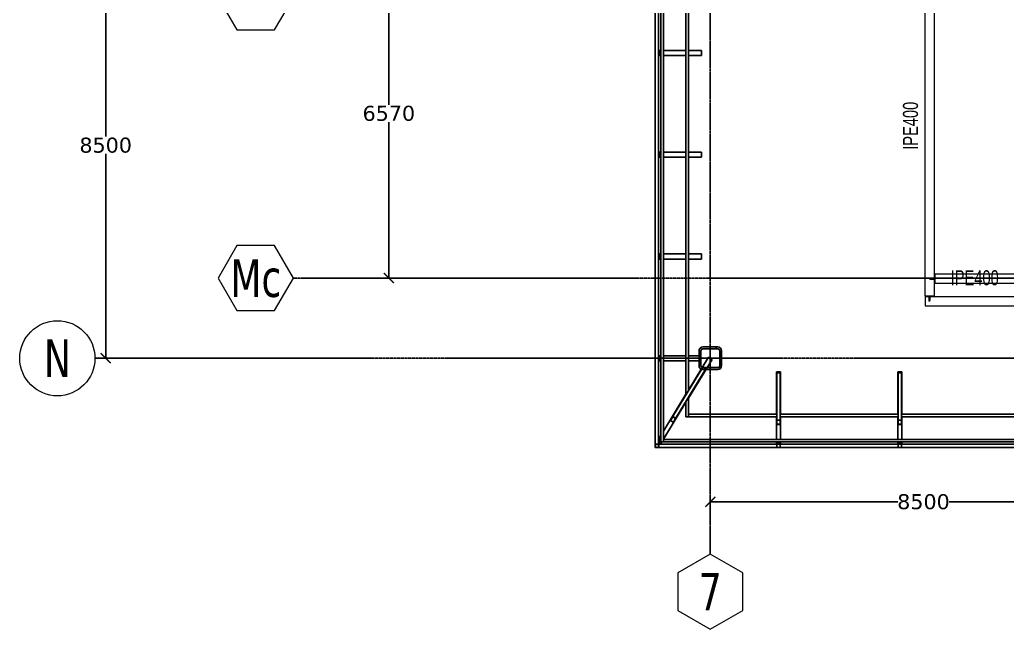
# Model space of a CAD drawing. Header units: millimetres. Extents: x -13767 to 81767, y -11242 to 31862.
# Drawn here: x -13767 to 5920, y -5407 to 6755 of the extents above; entities that cross this region are included whole.
import ezdxf
from ezdxf.enums import TextEntityAlignment as Align

# ---------------------------------------------------------------- set-up
doc = ezdxf.new("R2010")
doc.units = ezdxf.units.MM
doc.header["$LTSCALE"] = 0.95
doc.linetypes.add('DXK_LINE_DOT3', pattern=[5.9187, 2.979, -0.9799, 0.9799, -0.9799])
for name, color, linetype, lineweight in [('0-1', 250, 'Continuous', 5), ('E_B_PLACA-1', 10, 'Continuous', 25), ('E_B_PLACA-2', 31, 'Continuous', 25), ('E_COLUMNAS-1', 31, 'Continuous', 25), ('E_COLUMNAS-2', 1, 'Continuous', 25), ('E_COLUMNAS-4', 1, 'Continuous', 35), ('E_TEXTO', 3, 'Continuous', 9), ('E_VIGAS-1', 6, 'Continuous', 25), ('E_VIGAS-2', 10, 'Continuous', 25), ('HCB_EJES', 1, 'DXK_LINE_DOT3', 9), ('HCB_VIGAS', 4, 'Continuous', 15), ('S-COLS-HDLN-2', 1, 'Continuous', 9)]:
    doc.layers.add(name, color=color, linetype=linetype, lineweight=lineweight)
for name, color, linetype in [('COTAS', 8, 'Continuous'), ('HCB-EJES', 1, 'Continuous'), ('HCB-ROTULOS', 2, 'Continuous'), ('P-PLATINA', 6, 'Continuous')]:
    doc.layers.add(name, color=color, linetype=linetype)
doc.styles.add('Arial Narrow_2', font='', dxfattribs={"width": 0.85, "height": 0.3})
doc.styles.add('VERDANA', font='verdana.ttf')
doc.styles.get('Arial Narrow_2').set_extended_font_data('Arial Narrow')
doc.dimstyles.new('1.125', dxfattribs={"dimscale": 0, "dimtxt": 300, "dimasz": 200, "dimexe": 4, "dimexo": 4, "dimgap": 15, "dimtad": 0, "dimdec": 0, "dimzin": 4, "dimdsep": 46, "dimtxsty": 'VERDANA', "dimblk": 'ARCHTICK', "dimcen": -10, "dimclrd": 256, "dimclrt": 3, "dimadec": 0, "dimazin": 0, "dimtfac": 1, "dimtdec": 0, "dimtmove": 2, "dimatfit": 0, "dimldrblk": 'OBLIQUE', "dimfxl": 0.05, "dimtolj": 1, "dimtzin": 0, "dimarcsym": 0})

# ---------------------------------------------------------------- blocks, each defined once
blk = doc.blocks.new('EST_SFM_VIGA-METALICA-SECCION-C - EST_SFM_VIGA-METALICA-UPN160-1608507-_26_00m_N_E_-NIVEL-7 DOC')
at = {"layer": 'E_VIGAS-1'}
for p, q in [((-14.399, -0.016), (-14.399, 0.047)), ((-14.396, 0.047), (-14.399, 0.047)), ((14.528, 0.047), (-14.394, 0.047)), ((14.532, 0.047), (14.529, 0.047)), ((14.532, 0.047), (14.532, -0.016)), ((-14.399, -0.018), (14.532, -0.018))]:
    blk.add_line(p, q, dxfattribs=at)
blk = doc.blocks.new('EST_SFM_VIGA-METALICA-SECCION-C - EST_SFM_VIGA-METALICA-UPN100-1529678-_26_00m_N_E_-NIVEL-7 DOC')
at = {"layer": 'E_VIGAS-2'}
for p, q in [((-13.943, -0.032), (-13.943, 0.018)), ((-13.556, 0.018), (-13.943, 0.018)), ((13.374, 0.018), (-13.422, 0.018)), ((13.894, 0.018), (13.507, 0.018)), ((13.894, 0.018), (13.894, -0.032)), ((-13.942, -0.032), (-13.638, -0.032)), ((-13.504, -0.032), (13.456, -0.032)), ((13.589, -0.032), (13.893, -0.032))]:
    blk.add_line(p, q, dxfattribs=at)
blk = doc.blocks.new('EST_SFM_VIGA-METALICA-SECCION-C - EST_SFM_VIGA-METALICA-UPN100-1527742-_26_00m_N_E_-NIVEL-7 DOC')
at = {"layer": 'E_VIGAS-2'}
for p, q in [((-34.827, -0.032), (-34.827, 0.018)), ((-33.066, 0.018), (-34.827, 0.018)), ((-30.646, 0.018), (-32.997, 0.018)), ((29.794, 0.018), (-30.577, 0.018)), ((-34.827, -0.032), (-33.066, -0.032)), ((-32.997, -0.032), (-30.646, -0.032)), ((-30.577, -0.032), (29.794, -0.032))]:
    blk.add_line(p, q, dxfattribs=at)
blk = doc.blocks.new('EST_SFM_VIGA-METALICA-SECCION-C - EST_SFM_VIGA-METALICA-UPN100-1527772-_26_00m_N_E_-NIVEL-7 DOC')
at = {"layer": 'E_VIGAS-2'}
for p, q in [((-34.929, -0.018), (-34.929, 0.032)), ((34.942, 0.032), (-34.929, 0.032)), ((-34.929, -0.018), (34.942, -0.018))]:
    blk.add_line(p, q, dxfattribs=at)
blk = doc.blocks.new('EST_SFM_VIGA-METALICA-SECCION-C - EST_SFM_VIGA-METALICA-UPN160-1608463-_26_00m_N_E_-NIVEL-7 DOC')
at = {"layer": 'E_VIGAS-1'}
for p, q in [((-35.112, 0.047), (-35.178, 0.047)), ((-32.756, 0.047), (-35.11, 0.047)), ((-32.688, 0.047), (-32.755, 0.047)), ((-30.336, 0.047), (-32.687, 0.047)), ((-30.268, 0.047), (-30.335, 0.047)), ((30.104, 0.047), (-30.267, 0.047)), ((-35.18, -0.018), (-35.18, -0.012)), ((-35.18, -0.018), (-35.174, -0.018)), ((-35.116, -0.018), (-32.75, -0.018)), ((-32.692, -0.018), (-30.33, -0.018)), ((-30.272, -0.018), (30.11, -0.018))]:
    blk.add_line(p, q, dxfattribs=at)
blk = doc.blocks.new('EST_SCM_COLUMNA-METALICA-SECCION-CUADRADA - EST_SCM_COLUMNA-TUBULAR-CUADRADA_PTEØ_70x70 e_3mm-1610053-_26_00m_N_E_-NIVEL-7 DOC')
at = {"layer": 'E_COLUMNAS-1'}
for p, q in [((-0.035, -0.029), (-0.035, 0.029)), ((-0.032, 0.029), (-0.032, -0.029)), ((-0.029, 0.035), (0.029, 0.035)), ((0.029, 0.032), (-0.029, 0.032)), ((0.032, -0.029), (0.032, 0.029)), ((0.035, 0.029), (0.035, -0.029)), ((-0.029, -0.032), (0.029, -0.032)), ((0.029, -0.035), (-0.029, -0.035))]:
    blk.add_line(p, q, dxfattribs=at)
for centre, radius, start, end in [((-0.029, 0.029), 0.006, 90, 180), ((-0.029, 0.029), 0.006, 90, 180), ((-0.029, 0.029), 0.003, 90, 180), ((-0.029, 0.029), 0.003, 90, 180), ((0.029, 0.029), 0.006, 0, 90), ((0.029, 0.029), 0.006, 0, 90), ((0.029, 0.029), 0.003, 0, 90), ((0.029, 0.029), 0.003, 0, 90), ((-0.029, -0.029), 0.006, 180, 270), ((-0.029, -0.029), 0.006, 180, 270), ((-0.029, -0.029), 0.003, 180, 270), ((-0.029, -0.029), 0.003, 180, 270), ((0.029, -0.029), 0.003, 270, 360), ((0.029, -0.029), 0.006, 270, 0), ((0.029, -0.029), 0.006, 270, 0), ((0.029, -0.029), 0.003, 270, 0)]:
    blk.add_arc(centre, radius, start, end, dxfattribs=at)
blk = doc.blocks.new('DCTIB_CNI_EST_MOD-1A-FAC_0001_rvt-1-_26_00m_N_E_-NIVEL-7 DOC')
at = {"layer": 'E_B_PLACA-1'}
for p, q in [((-75.147, 138.995), (-75.147, 167.83)), ((-74.597, 166.811), (-74.597, 140.014)), ((-74.597, 139.881), (-74.597, 139.545)), ((-74.597, 139.545), (-72.836, 139.545)), ((-72.768, 139.545), (-70.416, 139.545)), ((-70.348, 139.545), (-9.976, 139.545)), ((-5.177, 138.995), (-75.147, 138.995))]:
    blk.add_line(p, q, dxfattribs=at)
at = {"layer": 'E_B_PLACA-2'}
for p, q in [((-75.147, 167.83), (-75.147, 138.995)), ((-74.597, 140.014), (-74.597, 166.811)), ((-74.597, 139.545), (-74.597, 139.881)), ((-72.836, 139.545), (-74.597, 139.545)), ((-70.416, 139.545), (-72.768, 139.545)), ((-9.976, 139.545), (-70.348, 139.545)), ((-75.147, 138.995), (-5.177, 138.995))]:
    blk.add_line(p, q, dxfattribs=at)
at = {"layer": 'E_VIGAS-1'}
for p, q in [((-75.177, 146.804), (-75.195, 146.804)), ((-75.195, 146.757), (-75.181, 146.757)), ((-75.181, 146.752), (-75.195, 146.752)), ((-75.195, 146.704), (-75.177, 146.704)), ((-75.181, 146.757), (-75.176, 146.757)), ((-75.181, 146.757), (-75.176, 146.757)), ((-75.177, 146.757), (-75.181, 146.757)), ((-75.176, 146.752), (-75.181, 146.752)), ((-75.181, 146.752), (-75.177, 146.752)), ((-75.176, 146.752), (-75.181, 146.752)), ((-75.177, 146.767), (-75.177, 146.804)), ((-75.177, 146.804), (-75.175, 146.804)), ((-75.177, 146.704), (-75.177, 146.742)), ((-75.175, 146.704), (-75.177, 146.704)), ((-75.175, 146.704), (-75.175, 146.804)), ((-75.175, 146.804), (-75.147, 146.804)), ((-75.175, 146.804), (-75.175, 146.704)), ((-75.175, 146.704), (-75.147, 146.704)), ((-74.597, 146.804), (-74.337, 146.804)), ((-74.597, 146.704), (-74.337, 146.704)), ((-74.337, 146.804), (-74.337, 146.704)), ((-75.177, 144.774), (-75.195, 144.774)), ((-75.195, 144.726), (-75.181, 144.726)), ((-75.181, 144.721), (-75.195, 144.721)), ((-75.181, 144.726), (-75.176, 144.726)), ((-75.181, 144.726), (-75.176, 144.726)), ((-75.177, 144.726), (-75.181, 144.726)), ((-75.176, 144.721), (-75.181, 144.721)), ((-75.181, 144.721), (-75.177, 144.721)), ((-75.176, 144.721), (-75.181, 144.721)), ((-75.177, 144.774), (-75.175, 144.774)), ((-75.177, 144.736), (-75.177, 144.774)), ((-75.177, 144.674), (-75.177, 144.711)), ((-75.175, 144.674), (-75.175, 144.774)), ((-75.175, 144.774), (-75.175, 144.674)), ((-75.147, 144.774), (-75.175, 144.774)), ((-74.337, 144.774), (-74.597, 144.774)), ((-74.337, 144.774), (-74.337, 144.674)), ((-75.195, 144.674), (-75.177, 144.674)), ((-75.175, 144.674), (-75.177, 144.674)), ((-75.147, 144.674), (-75.175, 144.674)), ((-74.337, 144.674), (-74.597, 144.674)), ((-75.177, 142.743), (-75.195, 142.743)), ((-75.177, 142.706), (-75.177, 142.743)), ((-75.177, 142.743), (-75.175, 142.743)), ((-75.175, 142.643), (-75.175, 142.743)), ((-75.175, 142.743), (-75.147, 142.743)), ((-75.175, 142.743), (-75.175, 142.643)), ((-74.597, 142.743), (-74.338, 142.743)), ((-74.338, 142.743), (-74.338, 142.643)), ((-75.195, 142.696), (-75.181, 142.696)), ((-75.181, 142.69), (-75.195, 142.69)), ((-75.195, 142.643), (-75.177, 142.643)), ((-75.181, 142.696), (-75.176, 142.696)), ((-75.181, 142.696), (-75.176, 142.696)), ((-75.177, 142.696), (-75.181, 142.696)), ((-75.176, 142.69), (-75.181, 142.69)), ((-75.181, 142.69), (-75.177, 142.69)), ((-75.176, 142.69), (-75.181, 142.69)), ((-75.177, 142.643), (-75.177, 142.68)), ((-75.175, 142.643), (-75.177, 142.643)), ((-75.175, 142.643), (-75.147, 142.643)), ((-74.597, 142.643), (-74.338, 142.643)), ((-75.177, 140.712), (-75.195, 140.712)), ((-75.195, 140.665), (-75.181, 140.665)), ((-75.181, 140.66), (-75.195, 140.66)), ((-75.195, 140.612), (-75.177, 140.612)), ((-75.181, 140.665), (-75.176, 140.665)), ((-75.181, 140.665), (-75.176, 140.665)), ((-75.177, 140.665), (-75.181, 140.665)), ((-75.176, 140.66), (-75.181, 140.66)), ((-75.181, 140.66), (-75.177, 140.66)), ((-75.176, 140.66), (-75.181, 140.66)), ((-75.177, 140.712), (-75.175, 140.712)), ((-75.177, 140.675), (-75.177, 140.712)), ((-75.177, 140.612), (-75.177, 140.65)), ((-75.175, 140.612), (-75.177, 140.612)), ((-75.175, 140.612), (-75.175, 140.712)), ((-75.175, 140.712), (-75.175, 140.612)), ((-75.147, 140.712), (-75.175, 140.712)), ((-75.147, 140.612), (-75.175, 140.612)), ((-74.387, 140.712), (-74.597, 140.712)), ((-74.597, 140.027), (-74.197, 140.684)), ((-74.597, 139.869), (-74.127, 140.641)), ((-74.387, 140.612), (-74.597, 140.612)), ((-74.387, 140.712), (-74.387, 140.612)), ((-74.197, 140.684), (-74.127, 140.641)), ((-74.311, 140.486), (-74.913, 139.496)), ((-74.854, 139.46), (-74.251, 140.449)), ((-74.251, 140.454), (-74.306, 140.488)), ((-72.843, 140.392), (-72.815, 140.392)), ((-72.843, 140.391), (-72.761, 140.391)), ((-72.843, 139.545), (-72.843, 140.391)), ((-72.77, 140.371), (-72.834, 140.371)), ((-72.8, 140.392), (-72.805, 140.392)), ((-72.805, 140.391), (-72.805, 140.391)), ((-72.8, 140.391), (-72.8, 140.391)), ((-72.789, 140.392), (-72.761, 140.392)), ((-72.761, 139.545), (-72.761, 140.391)), ((-70.423, 140.391), (-70.341, 140.391)), ((-70.423, 139.545), (-70.423, 140.391)), ((-70.35, 140.373), (-70.414, 140.373)), ((-70.341, 139.545), (-70.341, 140.391)), ((-72.837, 140.367), (-72.837, 139.425)), ((-72.767, 139.425), (-72.767, 140.367)), ((-70.417, 140.37), (-70.417, 139.425)), ((-70.347, 139.425), (-70.347, 140.37)), ((-74.913, 139.496), (-74.957, 139.425)), ((-74.957, 139.42), (-74.902, 139.386)), ((-74.956, 139.424), (-74.912, 139.496)), ((-74.952, 139.431), (-74.956, 139.424)), ((-74.901, 139.388), (-74.956, 139.421)), ((-74.91, 139.499), (-74.912, 139.496)), ((-74.91, 139.497), (-74.855, 139.463)), ((-74.854, 139.465), (-74.909, 139.498)), ((-74.855, 139.461), (-74.899, 139.389)), ((-74.899, 139.389), (-74.894, 139.396)), ((-74.897, 139.388), (-74.854, 139.46)), ((-74.855, 139.461), (-74.853, 139.464)), ((-72.837, 139.425), (-72.837, 139.347)), ((-72.836, 139.428), (-72.836, 139.425)), ((-72.836, 139.347), (-72.836, 139.425)), ((-72.77, 139.429), (-72.834, 139.429)), ((-72.834, 139.427), (-72.77, 139.427)), ((-72.769, 139.425), (-72.769, 139.428)), ((-72.769, 139.425), (-72.769, 139.347)), ((-72.767, 139.347), (-72.767, 139.425)), ((-70.417, 139.425), (-70.417, 139.347)), ((-70.416, 139.428), (-70.416, 139.425)), ((-70.416, 139.347), (-70.416, 139.425)), ((-70.35, 139.429), (-70.414, 139.429)), ((-70.414, 139.427), (-70.35, 139.427)), ((-70.349, 139.425), (-70.349, 139.428)), ((-70.349, 139.425), (-70.349, 139.347)), ((-70.347, 139.347), (-70.347, 139.425)), ((-72.836, 139.354), (-72.836, 139.347)), ((-72.77, 139.345), (-72.834, 139.345)), ((-72.834, 139.343), (-72.77, 139.343)), ((-72.769, 139.347), (-72.769, 139.354)), ((-70.416, 139.354), (-70.416, 139.347)), ((-70.35, 139.345), (-70.414, 139.345)), ((-70.414, 139.343), (-70.35, 139.343)), ((-70.349, 139.347), (-70.349, 139.354)), ((-75.181, 138.994), (-75.178, 138.999)), ((-75.176, 139.023), (-75.176, 139.076)), ((-75.175, 139.078), (-75.147, 139.124)), ((-75.175, 138.967), (-75.175, 139.078)), ((-75.175, 139.078), (-75.175, 138.967)), ((-75.147, 138.967), (-75.13, 138.995)), ((-72.843, 138.967), (-72.843, 138.995)), ((-72.761, 138.967), (-72.761, 138.995)), ((-70.423, 138.967), (-70.423, 138.995)), ((-70.341, 138.967), (-70.341, 138.995)), ((-75.178, 138.99), (-75.181, 138.984)), ((-75.176, 138.966), (-75.176, 138.972)), ((-75.176, 138.972), (-75.176, 138.966)), ((-75.147, 138.966), (-75.176, 138.966)), ((-75.175, 138.967), (-75.147, 138.967)), ((-72.761, 138.967), (-72.843, 138.967)), ((-72.843, 138.966), (-72.843, 138.967)), ((-72.843, 138.967), (-72.761, 138.967)), ((-72.843, 138.966), (-72.815, 138.966)), ((-72.815, 138.966), (-72.843, 138.966)), ((-72.805, 138.961), (-72.805, 138.966)), ((-72.805, 138.952), (-72.805, 138.961)), ((-72.805, 138.947), (-72.805, 138.949)), ((-72.8, 138.966), (-72.8, 138.961)), ((-72.8, 138.961), (-72.8, 138.952)), ((-72.8, 138.949), (-72.8, 138.947)), ((-72.761, 138.966), (-72.789, 138.966)), ((-72.789, 138.966), (-72.761, 138.966)), ((-72.761, 138.967), (-72.761, 138.966)), ((-70.423, 138.966), (-70.423, 138.967)), ((-70.423, 138.967), (-70.341, 138.967)), ((-70.395, 138.966), (-70.423, 138.966)), ((-70.385, 138.961), (-70.385, 138.966)), ((-70.385, 138.952), (-70.385, 138.961)), ((-70.385, 138.947), (-70.385, 138.949)), ((-70.38, 138.966), (-70.38, 138.961)), ((-70.38, 138.961), (-70.38, 138.952)), ((-70.38, 138.949), (-70.38, 138.947)), ((-70.341, 138.966), (-70.369, 138.966)), ((-70.341, 138.967), (-70.341, 138.966))]:
    blk.add_line(p, q, dxfattribs=at)
at = {"layer": 'E_VIGAS-1', "flags": 128}
for points in [[(-74.306, 140.488), (-74.307, 140.488), (-74.307, 140.488), (-74.308, 140.488), (-74.309, 140.488), (-74.309, 140.487), (-74.31, 140.487), (-74.311, 140.486)], [(-74.251, 140.449), (-74.25, 140.45), (-74.25, 140.451), (-74.25, 140.452), (-74.25, 140.453), (-74.25, 140.453), (-74.251, 140.454), (-74.251, 140.454)], [(-72.837, 140.367), (-72.837, 140.368), (-72.837, 140.369), (-72.836, 140.369), (-72.836, 140.37), (-72.835, 140.37), (-72.835, 140.371), (-72.834, 140.371)], [(-72.77, 140.371), (-72.769, 140.371), (-72.769, 140.37), (-72.768, 140.37), (-72.768, 140.369), (-72.767, 140.369), (-72.767, 140.368), (-72.767, 140.367)], [(-70.417, 140.37), (-70.417, 140.37), (-70.417, 140.371), (-70.416, 140.372), (-70.416, 140.372), (-70.415, 140.373), (-70.415, 140.373), (-70.414, 140.373)], [(-70.35, 140.373), (-70.349, 140.373), (-70.349, 140.373), (-70.348, 140.372), (-70.348, 140.372), (-70.347, 140.371), (-70.347, 140.37), (-70.347, 140.37)], [(-74.957, 139.425), (-74.958, 139.424), (-74.958, 139.423), (-74.958, 139.422), (-74.958, 139.421), (-74.958, 139.421), (-74.957, 139.42), (-74.957, 139.42)], [(-74.956, 139.421), (-74.956, 139.422), (-74.956, 139.422), (-74.956, 139.422), (-74.956, 139.423), (-74.956, 139.423), (-74.956, 139.423), (-74.956, 139.424)], [(-74.909, 139.498), (-74.909, 139.499), (-74.91, 139.499), (-74.911, 139.499), (-74.912, 139.498), (-74.912, 139.498), (-74.913, 139.497), (-74.913, 139.496)], [(-74.912, 139.496), (-74.912, 139.496), (-74.911, 139.496), (-74.911, 139.497), (-74.911, 139.497), (-74.91, 139.497), (-74.91, 139.497), (-74.91, 139.497)], [(-74.902, 139.386), (-74.901, 139.386), (-74.901, 139.386), (-74.9, 139.386), (-74.899, 139.386), (-74.899, 139.387), (-74.898, 139.387), (-74.897, 139.388)], [(-74.899, 139.389), (-74.899, 139.389), (-74.899, 139.388), (-74.899, 139.388), (-74.9, 139.388), (-74.9, 139.388), (-74.9, 139.388), (-74.901, 139.388), (-74.901, 139.388)], [(-74.855, 139.463), (-74.855, 139.463), (-74.855, 139.463), (-74.855, 139.462), (-74.854, 139.462), (-74.855, 139.462), (-74.855, 139.461), (-74.855, 139.461)], [(-74.854, 139.46), (-74.853, 139.461), (-74.853, 139.462), (-74.853, 139.462), (-74.853, 139.463), (-74.853, 139.464), (-74.854, 139.465), (-74.854, 139.465)], [(-72.834, 139.429), (-72.835, 139.429), (-72.835, 139.428), (-72.836, 139.428), (-72.836, 139.427), (-72.837, 139.427), (-72.837, 139.426), (-72.837, 139.425)], [(-72.836, 139.425), (-72.836, 139.425), (-72.835, 139.426), (-72.835, 139.426), (-72.835, 139.426), (-72.835, 139.427), (-72.834, 139.427), (-72.834, 139.427)], [(-72.767, 139.425), (-72.767, 139.426), (-72.767, 139.427), (-72.768, 139.427), (-72.768, 139.428), (-72.769, 139.428), (-72.769, 139.429), (-72.77, 139.429)], [(-72.77, 139.427), (-72.77, 139.427), (-72.769, 139.427), (-72.769, 139.426), (-72.769, 139.426), (-72.769, 139.426), (-72.769, 139.425), (-72.769, 139.425)], [(-70.414, 139.429), (-70.415, 139.429), (-70.415, 139.428), (-70.416, 139.428), (-70.416, 139.427), (-70.417, 139.427), (-70.417, 139.426), (-70.417, 139.425)], [(-70.416, 139.425), (-70.416, 139.425), (-70.415, 139.426), (-70.415, 139.426), (-70.415, 139.426), (-70.415, 139.427), (-70.414, 139.427), (-70.414, 139.427)], [(-70.347, 139.425), (-70.347, 139.426), (-70.347, 139.427), (-70.348, 139.427), (-70.348, 139.428), (-70.349, 139.428), (-70.349, 139.429), (-70.35, 139.429)], [(-70.35, 139.427), (-70.35, 139.427), (-70.349, 139.427), (-70.349, 139.426), (-70.349, 139.426), (-70.349, 139.426), (-70.349, 139.425), (-70.349, 139.425)], [(-72.837, 139.347), (-72.837, 139.346), (-72.837, 139.345), (-72.836, 139.345), (-72.836, 139.344), (-72.835, 139.344), (-72.835, 139.343), (-72.834, 139.343)], [(-72.834, 139.345), (-72.834, 139.345), (-72.835, 139.345), (-72.835, 139.346), (-72.835, 139.346), (-72.835, 139.346), (-72.836, 139.347), (-72.836, 139.347)], [(-72.77, 139.343), (-72.769, 139.343), (-72.769, 139.344), (-72.768, 139.344), (-72.768, 139.345), (-72.767, 139.345), (-72.767, 139.346), (-72.767, 139.347)], [(-72.769, 139.347), (-72.769, 139.347), (-72.769, 139.346), (-72.769, 139.346), (-72.769, 139.346), (-72.769, 139.345), (-72.77, 139.345), (-72.77, 139.345)], [(-70.417, 139.347), (-70.417, 139.346), (-70.417, 139.345), (-70.416, 139.345), (-70.416, 139.344), (-70.415, 139.344), (-70.415, 139.343), (-70.414, 139.343)], [(-70.414, 139.345), (-70.414, 139.345), (-70.415, 139.345), (-70.415, 139.346), (-70.415, 139.346), (-70.415, 139.346), (-70.416, 139.347), (-70.416, 139.347)], [(-70.35, 139.343), (-70.349, 139.343), (-70.349, 139.344), (-70.348, 139.344), (-70.348, 139.345), (-70.347, 139.345), (-70.347, 139.346), (-70.347, 139.347)], [(-70.349, 139.347), (-70.349, 139.347), (-70.349, 139.346), (-70.349, 139.346), (-70.349, 139.346), (-70.349, 139.345), (-70.35, 139.345), (-70.35, 139.345)], [(-75.195, 138.971), (-75.191, 138.978), (-75.186, 138.987), (-75.181, 138.994)], [(-75.176, 139.076), (-75.176, 139.077), (-75.175, 139.078)], [(-75.181, 138.984), (-75.186, 138.977), (-75.191, 138.968), (-75.195, 138.961)], [(-75.147, 138.967), (-75.147, 138.967), (-75.147, 138.966)]]:
    blk.add_lwpolyline(points, dxfattribs=at)
at = {"layer": 'E_VIGAS-1'}
for centre, start_param, end_param in [((-72.815, 140.391), 0, 1.570796), ((-72.815, 140.391), 4.974188, 5.497787), ((-72.815, 140.391), 6.021386, 6.283185), ((-72.789, 140.391), 1.570796, 3.141593), ((-72.789, 140.391), 3.141593, 3.403392), ((-72.789, 140.391), 3.926991, 4.45059)]:
    blk.add_ellipse(centre, major_axis=(0.0107, 0), ratio=0.002301, start_param=start_param, end_param=end_param, dxfattribs=at)
for points, knots in [([(-75.181, 146.757), (-75.181, 146.757), (-75.18, 146.757), (-75.179, 146.758), (-75.178, 146.759), (-75.177, 146.76), (-75.177, 146.762), (-75.177, 146.763), (-75.177, 146.764), (-75.177, 146.766), (-75.177, 146.767)], [0, 0, 0, 0, 0.142857, 0.285714, 0.428571, 0.571429, 0.678571, 0.732143, 0.785714, 1, 1, 1, 1]), ([(-75.177, 146.742), (-75.177, 146.742), (-75.177, 146.744), (-75.177, 146.746), (-75.177, 146.748), (-75.178, 146.75), (-75.179, 146.751), (-75.181, 146.752), (-75.181, 146.752)], [0, 0, 0, 0, 0.142857, 0.285714, 0.428571, 0.571429, 0.785714, 1, 1, 1, 1]), ([(-75.181, 144.726), (-75.181, 144.726), (-75.18, 144.727), (-75.179, 144.727), (-75.178, 144.728), (-75.177, 144.73), (-75.177, 144.731), (-75.177, 144.732), (-75.177, 144.734), (-75.177, 144.735), (-75.177, 144.736)], [0, 0, 0, 0, 0.142857, 0.285714, 0.428571, 0.571429, 0.678571, 0.732143, 0.785714, 1, 1, 1, 1]), ([(-75.177, 144.711), (-75.177, 144.712), (-75.177, 144.713), (-75.177, 144.716), (-75.177, 144.718), (-75.178, 144.719), (-75.179, 144.721), (-75.181, 144.721), (-75.181, 144.721)], [0, 0, 0, 0, 0.142857, 0.285714, 0.428571, 0.571429, 0.785714, 1, 1, 1, 1]), ([(-75.181, 142.696), (-75.181, 142.696), (-75.18, 142.696), (-75.179, 142.697), (-75.178, 142.698), (-75.177, 142.699), (-75.177, 142.7), (-75.177, 142.701), (-75.177, 142.703), (-75.177, 142.704), (-75.177, 142.706)], [0, 0, 0, 0, 0.142857, 0.285714, 0.428571, 0.571429, 0.678571, 0.732143, 0.785714, 1, 1, 1, 1]), ([(-75.177, 142.68), (-75.177, 142.681), (-75.177, 142.683), (-75.177, 142.685), (-75.177, 142.687), (-75.178, 142.689), (-75.179, 142.69), (-75.181, 142.69), (-75.181, 142.69)], [0, 0, 0, 0, 0.142857, 0.285714, 0.428571, 0.571429, 0.785714, 1, 1, 1, 1]), ([(-75.181, 140.665), (-75.181, 140.665), (-75.18, 140.665), (-75.179, 140.666), (-75.178, 140.667), (-75.177, 140.668), (-75.177, 140.67), (-75.177, 140.671), (-75.177, 140.672), (-75.177, 140.674), (-75.177, 140.675)], [0, 0, 0, 0, 0.142857, 0.285714, 0.428571, 0.571429, 0.678571, 0.732143, 0.785714, 1, 1, 1, 1]), ([(-75.177, 140.65), (-75.177, 140.651), (-75.177, 140.652), (-75.177, 140.654), (-75.177, 140.656), (-75.178, 140.658), (-75.179, 140.659), (-75.181, 140.66), (-75.181, 140.66)], [0, 0, 0, 0, 0.142857, 0.285714, 0.428571, 0.571429, 0.785714, 1, 1, 1, 1]), ([(-75.181, 138.994), (-75.18, 138.996), (-75.178, 139.001), (-75.177, 139.009), (-75.176, 139.016), (-75.176, 139.021), (-75.176, 139.023)], [0, 0, 0, 0, 0.285714, 0.571429, 0.785714, 1, 1, 1, 1]), ([(-75.176, 138.972), (-75.176, 138.973), (-75.176, 138.975), (-75.176, 138.977), (-75.176, 138.978), (-75.176, 138.979), (-75.177, 138.98), (-75.177, 138.98), (-75.177, 138.981), (-75.177, 138.982), (-75.177, 138.982), (-75.177, 138.982), (-75.177, 138.982), (-75.177, 138.982), (-75.177, 138.983), (-75.177, 138.984), (-75.177, 138.984), (-75.177, 138.985), (-75.177, 138.985), (-75.177, 138.985), (-75.177, 138.985), (-75.177, 138.985), (-75.178, 138.986), (-75.178, 138.986), (-75.178, 138.987), (-75.178, 138.987), (-75.179, 138.987), (-75.179, 138.987), (-75.179, 138.987), (-75.18, 138.987), (-75.18, 138.986), (-75.181, 138.986), (-75.181, 138.985), (-75.181, 138.984)], [0, 0, 0, 0, 0.142857, 0.214286, 0.25, 0.285714, 0.321429, 0.357143, 0.392857, 0.410714, 0.419643, 0.428571, 0.4375, 0.446429, 0.464286, 0.5, 0.535714, 0.553571, 0.5625, 0.571429, 0.580357, 0.589286, 0.607143, 0.642857, 0.678571, 0.714286, 0.75, 0.785714, 0.821429, 0.839286, 0.857143, 0.928571, 1, 1, 1, 1]), ([(-75.181, 138.984), (-75.181, 138.985), (-75.181, 138.986), (-75.18, 138.986), (-75.18, 138.987), (-75.179, 138.987), (-75.179, 138.987), (-75.179, 138.987), (-75.178, 138.987), (-75.178, 138.987)], [0, 0, 0, 0, 0.0714286, 0.1428571, 0.1607143, 0.1785714, 0.2142857, 0.25, 0.2857143, 0.2857143, 0.2857143, 0.2857143]), ([(-75.177, 138.982), (-75.177, 138.982), (-75.177, 138.982), (-75.177, 138.982), (-75.177, 138.981), (-75.177, 138.98), (-75.177, 138.98), (-75.176, 138.979), (-75.176, 138.978), (-75.176, 138.977), (-75.176, 138.975), (-75.176, 138.973), (-75.176, 138.972)], [0.5714286, 0.5714286, 0.5714286, 0.5714286, 0.5803571, 0.5892857, 0.6071429, 0.6428571, 0.6785714, 0.7142857, 0.75, 0.7857143, 0.8571429, 1, 1, 1, 1]), ([(-72.815, 138.966), (-72.814, 138.966), (-72.813, 138.966), (-72.81, 138.966), (-72.808, 138.965), (-72.806, 138.964), (-72.805, 138.963), (-72.805, 138.962), (-72.805, 138.961)], [0, 0, 0, 0, 0.142857, 0.285714, 0.428571, 0.571429, 0.785714, 1, 1, 1, 1]), ([(-72.805, 138.961), (-72.805, 138.962), (-72.805, 138.963), (-72.807, 138.965), (-72.808, 138.965), (-72.81, 138.966), (-72.811, 138.966), (-72.812, 138.966), (-72.814, 138.966), (-72.815, 138.966)], [0, 0, 0, 0, 0.285714, 0.428571, 0.571429, 0.678571, 0.732143, 0.785714, 1, 1, 1, 1]), ([(-72.79, 138.966), (-72.791, 138.966), (-72.792, 138.966), (-72.794, 138.966), (-72.796, 138.965), (-72.798, 138.965), (-72.799, 138.963), (-72.8, 138.962), (-72.8, 138.961)], [0.0727388, 0.0727388, 0.0727388, 0.0727388, 0.1428571, 0.2857143, 0.4285714, 0.5714286, 0.7857143, 1, 1, 1, 1]), ([(-72.8, 138.961), (-72.8, 138.962), (-72.799, 138.963), (-72.798, 138.965), (-72.796, 138.965), (-72.795, 138.966), (-72.794, 138.966), (-72.792, 138.966), (-72.79, 138.966), (-72.789, 138.966)], [0, 0, 0, 0, 0.285714, 0.428571, 0.571429, 0.678571, 0.732143, 0.785714, 1, 1, 1, 1]), ([(-70.395, 138.966), (-70.394, 138.966), (-70.393, 138.966), (-70.39, 138.966), (-70.388, 138.965), (-70.386, 138.964), (-70.385, 138.963), (-70.385, 138.962), (-70.385, 138.961)], [0, 0, 0, 0, 0.142857, 0.285714, 0.428571, 0.571429, 0.785714, 1, 1, 1, 1]), ([(-70.385, 138.961), (-70.385, 138.962), (-70.385, 138.963), (-70.387, 138.965), (-70.388, 138.965), (-70.39, 138.966), (-70.391, 138.966), (-70.392, 138.966), (-70.394, 138.966), (-70.395, 138.966)], [0, 0, 0, 0, 0.285714, 0.428571, 0.571429, 0.678571, 0.732143, 0.785714, 1, 1, 1, 1]), ([(-70.369, 138.966), (-70.37, 138.966), (-70.371, 138.966), (-70.374, 138.966), (-70.376, 138.965), (-70.378, 138.964), (-70.379, 138.963), (-70.38, 138.962), (-70.38, 138.961)], [0, 0, 0, 0, 0.142857, 0.285714, 0.428571, 0.571429, 0.785714, 1, 1, 1, 1]), ([(-70.38, 138.961), (-70.38, 138.962), (-70.379, 138.963), (-70.378, 138.965), (-70.376, 138.965), (-70.375, 138.966), (-70.374, 138.966), (-70.372, 138.966), (-70.37, 138.966), (-70.369, 138.966)], [0, 0, 0, 0, 0.285714, 0.428571, 0.571429, 0.678571, 0.732143, 0.785714, 1, 1, 1, 1])]:
    blk.add_open_spline(points, degree=3, knots=knots, dxfattribs=at)
for points in [[(-75.178, 139.001), (-75.179, 139), (-75.18, 138.997), (-75.181, 138.995), (-75.181, 138.994)], [(-75.176, 139.023), (-75.176, 139.021), (-75.176, 139.018), (-75.177, 139.014), (-75.177, 139.011), (-75.177, 139.009)], [(-75.175, 138.967), (-75.175, 138.967), (-75.176, 138.967), (-75.176, 138.966), (-75.176, 138.966)]]:
    blk.add_open_spline(points, degree=3, dxfattribs=at)
at = {"layer": 'E_VIGAS-2'}
for p, q in [((-75.147, 167.83), (-75.147, 138.995)), ((-75.097, 138.995), (-75.097, 167.83)), ((-75.097, 146.804), (-74.647, 146.804)), ((-75.097, 146.704), (-74.647, 146.704)), ((-74.647, 144.774), (-75.097, 144.774)), ((-74.647, 144.674), (-75.097, 144.674)), ((-75.097, 142.743), (-74.647, 142.743)), ((-75.097, 142.643), (-74.647, 142.643)), ((-74.647, 140.712), (-75.097, 140.712)), ((-74.647, 140.612), (-75.097, 140.612)), ((-75.097, 139.206), (-74.647, 139.944)), ((-75.097, 139.048), (-74.647, 139.787)), ((-72.843, 139.045), (-72.843, 139.495)), ((-72.761, 139.045), (-72.761, 139.495)), ((-70.423, 139.045), (-70.423, 139.495)), ((-70.341, 139.045), (-70.341, 139.495)), ((-75.097, 138.995), (-75.147, 138.995))]:
    blk.add_line(p, q, dxfattribs=at)
at = {"layer": 'E_COLUMNAS-1'}
for p in [(-75.225, 138.917), (-72.802, 138.917), (-70.382, 138.917)]:
    blk.add_blockref('EST_SCM_COLUMNA-METALICA-SECCION-CUADRADA - EST_SCM_COLUMNA-TUBULAR-CUADRADA_PTEØ_70x70 e_3mm-1610053-_26_00m_N_E_-NIVEL-7 DOC', p, dxfattribs=at)
at = {"layer": 'E_VIGAS-1'}
for name, p, rotation in [('EST_SFM_VIGA-METALICA-SECCION-C - EST_SFM_VIGA-METALICA-UPN160-1608507-_26_00m_N_E_-NIVEL-7 DOC', (-75.242, 153.479), 270), ('EST_SFM_VIGA-METALICA-SECCION-C - EST_SFM_VIGA-METALICA-UPN100-1529678-_26_00m_N_E_-NIVEL-7 DOC', (-74.615, 153.388), 270.0000000000001)]:
    blk.add_blockref(name, p, dxfattribs=dict(at, rotation=rotation))
for name, p in [('EST_SFM_VIGA-METALICA-SECCION-C - EST_SFM_VIGA-METALICA-UPN100-1527742-_26_00m_N_E_-NIVEL-7 DOC', (-39.77, 139.527)), ('EST_SFM_VIGA-METALICA-SECCION-C - EST_SFM_VIGA-METALICA-UPN100-1527772-_26_00m_N_E_-NIVEL-7 DOC', (-40.169, 139.013)), ('EST_SFM_VIGA-METALICA-SECCION-C - EST_SFM_VIGA-METALICA-UPN160-1608463-_26_00m_N_E_-NIVEL-7 DOC', (-40.081, 138.9))]:
    blk.add_blockref(name, p, dxfattribs=at)
blk = doc.blocks.new('EST_SCM_COLUMNA-METALICA-SECCION-CUADRADA - EST_SCM_COLUMNA-TUBULAR-CUADRADA_ARMADA_450X450X38-2810452-_26_00m_N_E_-NIVEL-7 DOC')
at = {"layer": 'S-COLS-HDLN-2'}
h = blk.add_hatch(dxfattribs=at)
h.set_pattern_fill('FP_9', color=256, style=0, pattern_type=2)
h.set_pattern_definition([(135, (74.162, -140.662), (-0.15909903, -0.15909903), [])])
h.paths.add_polyline_path([(0.012, -0.225), (0.149, -0.225), (0.178, -0.219), (0.203, -0.203), (0.219, -0.178), (0.225, -0.149), (0.225, 0.149), (0.219, 0.178), (0.203, 0.203), (0.178, 0.219), (0.149, 0.225), (-0.149, 0.225), (-0.178, 0.219), (-0.203, 0.203), (-0.219, 0.178), (-0.225, 0.149), (-0.225, -0.149), (-0.219, -0.178), (-0.203, -0.203), (-0.178, -0.219), (-0.149, -0.225), (0.008, -0.225)])
h.paths.add_polyline_path([(0.012, -0.187), (-0.149, -0.187), (-0.168, -0.182), (-0.182, -0.168), (-0.187, -0.149), (-0.187, 0.149), (-0.182, 0.168), (-0.168, 0.182), (-0.149, 0.187), (0.149, 0.187), (0.168, 0.182), (0.182, 0.168), (0.187, 0.149), (0.187, -0.149), (0.182, -0.168), (0.168, -0.182), (0.149, -0.187)])
at = {"layer": 'E_COLUMNAS-2'}
for p, q in [((0.149, 0.225), (-0.149, 0.225)), ((-0.225, 0.149), (-0.225, -0.149)), ((-0.187, -0.149), (-0.187, 0.149)), ((-0.149, 0.187), (0.149, 0.187)), ((0.187, 0.149), (0.187, -0.149)), ((0.225, -0.149), (0.225, 0.149)), ((0.149, -0.187), (-0.149, -0.187)), ((-0.149, -0.225), (0.149, -0.225))]:
    blk.add_line(p, q, dxfattribs=at)
for centre, radius, start, end in [((-0.149, 0.149), 0.076, 90, 180), ((0.149, 0.149), 0.076, 360, 90), ((-0.149, 0.149), 0.038, 90, 180), ((0.149, 0.149), 0.038, 0, 90), ((-0.149, -0.149), 0.076, 180, 270), ((-0.149, -0.149), 0.038, 180, 270), ((0.149, -0.149), 0.076, 270, 360), ((0.149, -0.149), 0.038, 270, 0)]:
    blk.add_arc(centre, radius, start, end, dxfattribs=at)
blk = doc.blocks.new('_ArchTick')
at = {"color": 0, "linetype": 'ByBlock', "const_width": 0.15}
blk.add_lwpolyline([(-0.5, -0.5), (0.5, 0.5)], dxfattribs=at)
blk = doc.blocks.new('*D76')
at = {"layer": 'COTAS', "lineweight": -2, "transparency": 16777216}
for p, q in [((-6409, 8170), (-6409, 5056)), ((-6409, 1600), (-6409, 4714))]:
    blk.add_line(p, q, dxfattribs=at)
at = {"layer": 'COTAS', "color": 0, "lineweight": -2, "transparency": 16777216}
blk.add_line((-5399, 1600), (-6413, 1600), dxfattribs=at)
at = {"layer": 'Defpoints', "color": 0, "transparency": 16777216}
for p in [(-6409, 8170), (-6409, 8170), (-5395, 1600)]:
    blk.add_point(p, dxfattribs=at)
at = {"layer": 'COTAS', "lineweight": -2, "transparency": 16777216, "xscale": 200, "yscale": 200, "zscale": 200}
for p, rotation in [((-6409, 8170), 90), ((-6409, 1600), 270)]:
    blk.add_blockref('_ArchTick', p, dxfattribs=dict(at, rotation=rotation))
at = {"layer": 'COTAS', "color": 3, "transparency": 16777216, "insert": (-6409, 4885), "char_height": 300, "attachment_point": 5, "rotation": 0.1, "style": 'VERDANA'}
blk.add_mtext('\\A1;6570', dxfattribs=at)
blk = doc.blocks.new('_Oblique')
at = {"color": 0, "linetype": 'ByBlock', "lineweight": -2}
blk.add_line((-0.5, -0.5), (0.5, 0.5), dxfattribs=at)
blk = doc.blocks.new('*D98')
at = {"layer": 'COTAS', "color": 0, "lineweight": -2, "transparency": 16777216}
for p, q in [((-11315, 8500), (-12058, 8500)), ((-11315, 0), (-12058, 0))]:
    blk.add_line(p, q, dxfattribs=at)
at = {"layer": 'COTAS', "lineweight": -2, "transparency": 16777216}
for p, q in [((-12054, 8500), (-12054, 4422)), ((-12054, 0), (-12054, 4078))]:
    blk.add_line(p, q, dxfattribs=at)
at = {"layer": 'Defpoints', "color": 0, "transparency": 16777216}
for p in [(-12054, 8500), (-11311, 8500), (-11311, 0)]:
    blk.add_point(p, dxfattribs=at)
at = {"layer": 'COTAS', "lineweight": -2, "transparency": 16777216, "xscale": 200, "yscale": 200, "zscale": 200}
for p, rotation in [((-12054, 8500), 90), ((-12054, 0), 270)]:
    blk.add_blockref('_ArchTick', p, dxfattribs=dict(at, rotation=rotation))
at = {"layer": 'COTAS', "color": 3, "transparency": 16777216, "insert": (-12054, 4250), "char_height": 300, "attachment_point": 5, "rotation": 0.1, "style": 'VERDANA'}
blk.add_mtext('\\A1;8500', dxfattribs=at)
blk = doc.blocks.new('*D129')
at = {"layer": 'COTAS', "color": 0, "lineweight": -2, "transparency": 16777216}
for p, q in [((0, -3282), (0, -2860)), ((8500, -3282), (8500, -2860))]:
    blk.add_line(p, q, dxfattribs=at)
at = {"layer": 'COTAS', "lineweight": -2, "transparency": 16777216}
for p, q in [((0, -2864), (3736, -2864)), ((8500, -2864), (4764, -2864))]:
    blk.add_line(p, q, dxfattribs=at)
at = {"layer": 'Defpoints', "color": 0, "transparency": 16777216}
for p in [(0, -2864), (0, -3286), (8500, -3286)]:
    blk.add_point(p, dxfattribs=at)
at = {"layer": 'COTAS', "lineweight": -2, "transparency": 16777216, "xscale": 200, "yscale": 200, "zscale": 200, "rotation": 180}
blk.add_blockref('_ArchTick', (0, -2864), dxfattribs=at)
at = {"layer": 'COTAS', "lineweight": -2, "transparency": 16777216, "xscale": 200, "yscale": 200, "zscale": 200}
blk.add_blockref('_ArchTick', (8500, -2864), dxfattribs=at)
at = {"layer": 'COTAS', "color": 3, "transparency": 16777216, "insert": (4250, -2864), "char_height": 300, "attachment_point": 5, "style": 'VERDANA'}
blk.add_mtext('\\A1;8500', dxfattribs=at)

msp = doc.modelspace()

# ---------------------------------------------------------------- linework, layer by layer
at = {"layer": 'HCB-EJES', "linetype": 'DXK_LINE_DOT3'}
for p, q in [((-0.1, -3906.8), (-0.1, 29407)), ((-8311, 1600), (76311, 1600)), ((-12267.2, 0), (80267.2, 0))]:
    msp.add_line(p, q, dxfattribs=at)
at = {"layer": 'HCB_EJES', "color": 40, "linetype": 'ByBlock', "true_color": 0xf8d731}
for points in [[(-9436, 6551.5), (-8686, 6551.5), (-8311, 7201), (-8686, 7850.5), (-9436, 7850.5), (-9811, 7201)], [(-9436, 950.5), (-8686, 950.5), (-8311, 1600), (-8686, 2249.6), (-9436, 2249.6), (-9811, 1600)], [(-649.6, -5031.8), (-0.1, -5406.8), (649.5, -5031.8), (649.5, -4281.8), (-0.1, -3906.8), (-649.6, -4281.8)]]:
    msp.add_lwpolyline(points, close=True, dxfattribs=at)
msp.add_circle((-13017.2, 0), 750, dxfattribs=at)
at = {"layer": 'HCB_VIGAS'}
for points in [[(4285.7, 7960.2), (4465.7, 7960.2), (4465.7, 1239), (4285.7, 1239)], [(4475.7, 1501.4), (6192.7, 1501.4), (6192.7, 1681.4), (4475.7, 1681.4)], [(4285.7, 1049), (6255.1, 1049), (6255.1, 1229), (4285.7, 1229)]]:
    msp.add_lwpolyline(points, close=True, dxfattribs=at)
at = {"layer": 'P-PLATINA', "color": 8}
for points in [[(4380, 1577.8), (4380, 1587.8), (4465.7, 1587.8), (4465.7, 1577.8)], [(4390, 1587.8), (4390, 1594.9), (4475.7, 1594.9), (4475.7, 1587.8)], [(4362.1, 1229), (4372.1, 1229), (4372.1, 1143.3), (4362.1, 1143.3)], [(4372.1, 1239), (4379.2, 1239), (4379.2, 1153.3), (4372.1, 1153.3)]]:
    msp.add_lwpolyline(points, close=True, dxfattribs=at)

# ---------------------------------------------------------------- block references
at = {"layer": '0-1', "xscale": 999.9999999999933, "yscale": 999.9999999999933, "zscale": 999.9999999999933}
msp.add_blockref('DCTIB_CNI_EST_MOD-1A-FAC_0001_rvt-1-_26_00m_N_E_-NIVEL-7 DOC', (74162.1, -140662.4), dxfattribs=at)
at = {"layer": 'E_COLUMNAS-4', "xscale": 999.9999999999933, "yscale": 999.9999999999933, "zscale": 999.9999999999933}
msp.add_blockref('EST_SCM_COLUMNA-METALICA-SECCION-CUADRADA - EST_SCM_COLUMNA-TUBULAR-CUADRADA_ARMADA_450X450X38-2810452-_26_00m_N_E_-NIVEL-7 DOC', (0, 0), dxfattribs=at)

# ---------------------------------------------------------------- texts
at = {"layer": 'E_TEXTO', "char_height": 300, "width": 1206.139, "attachment_point": 1, "rotation": 90, "style": 'Arial Narrow_2'}
for insert in [(3840.2, 4159.5), (3840.3, 4159.4)]:
    msp.add_mtext('IPE400', dxfattribs=dict(at, insert=insert))
at = {"layer": 'E_TEXTO', "char_height": 300, "width": 1206.139, "attachment_point": 1, "style": 'Arial Narrow_2'}
for insert in [(4792.5, 1756.2), (4792.6, 1756.2)]:
    msp.add_mtext('IPE400', dxfattribs=dict(at, insert=insert))
at = {"layer": 'HCB-ROTULOS', "color": 4, "style": 'VERDANA', "width": 0.7}
for s, p in [('Mc', (-9061, 1600)), ('N', (-13017.2, 0)), ('7', (-0.1, -4656.8))]:
    msp.add_text(s, height=750, dxfattribs=at).set_placement(p, align=Align.MIDDLE_CENTER)

# ---------------------------------------------------------------- dimensions: what is measured, and where the dimension line sits
at = {"layer": 'COTAS'}
for base, p1, p2, picture, middle in [((-12054.1, 8500), (-11311, 0), (-11311, 8500), '*D98', (-12054.1, 4250)), ((-6408.8, 8170), (-5395.3, 1600), (-6408.8, 8170), '*D76', (-6408.8, 4885))]:
    dim = msp.add_linear_dim(base=base, p1=p1, p2=p2, angle=270, dimstyle='1.125', override={"dimscale": 1}, dxfattribs=at)
    dim.commit()
    dim.dimension.update_dxf_attribs({"geometry": picture, "text_midpoint": middle, "text_rotation": 0.1})
dim = msp.add_linear_dim(base=(0, -2864.3), p1=(8500, -3286.4), p2=(0, -3286.4), dimstyle='1.125', override={"dimscale": 1}, dxfattribs=at)
dim.commit()
dim.dimension.update_dxf_attribs({"geometry": '*D129', "text_midpoint": (4250, -2864.3)})

doc.saveas('drawing.dxf')
